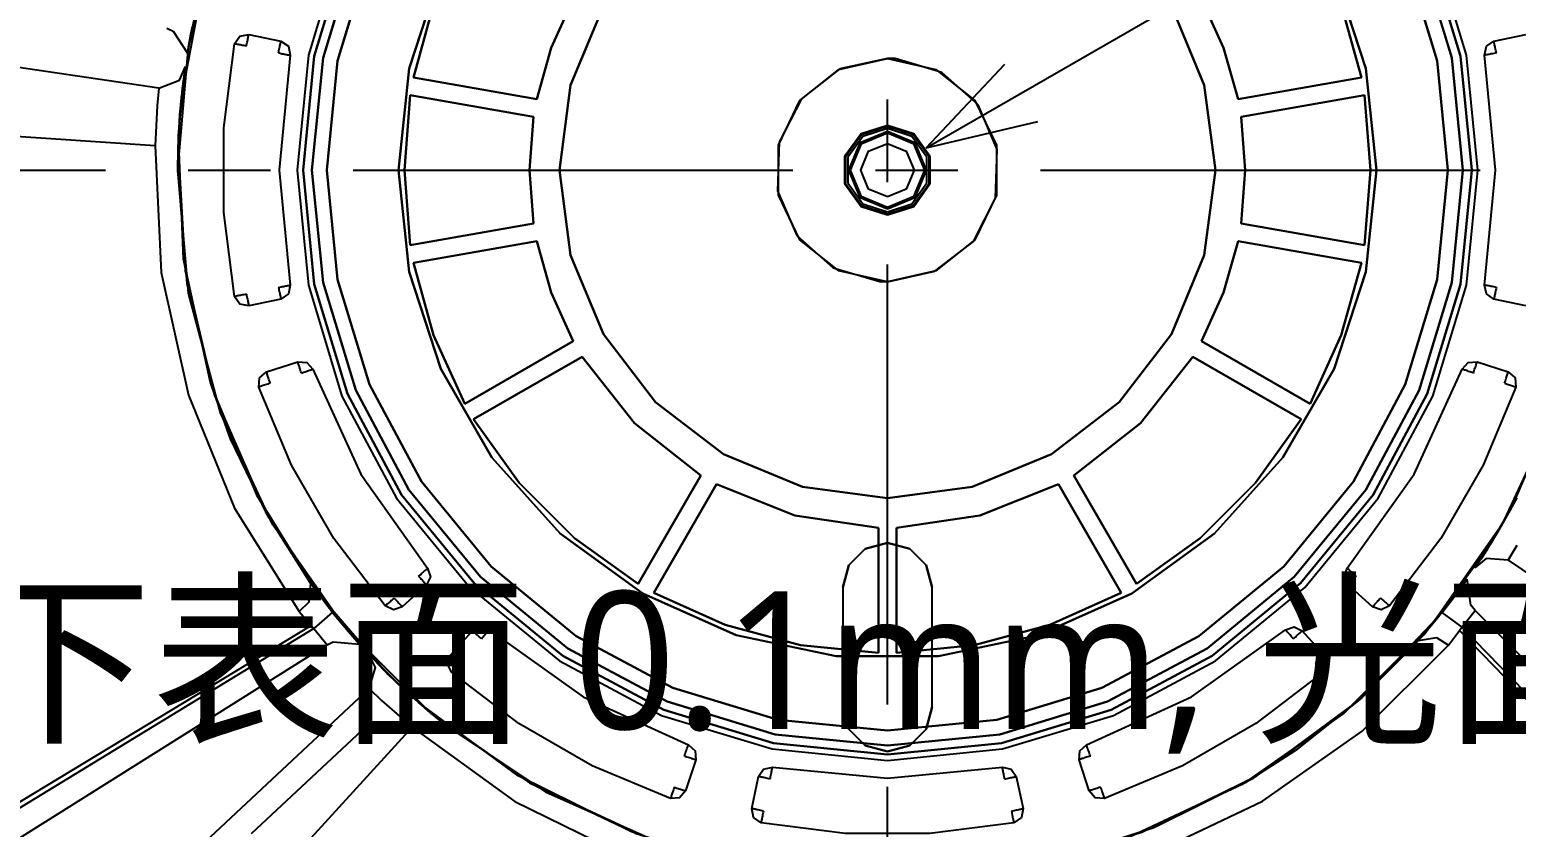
# Model space of a CAD drawing. Header units: metres. Extents: x 6 to 410, y 10 to 287.
# Drawn here: x 44.6 to 71.63, y 128.21 to 142.72 of the extents above; entities that cross this region are included whole.
import ezdxf

# ---------------------------------------------------------------- set-up
doc = ezdxf.new("R2010")
doc.units = ezdxf.units.M
doc.linetypes.add('CENTER2', pattern=[12.5, 8, -1.5, 1.5, -1.5])
doc.linetypes.add('DASHED', pattern=[4.5, 3, -1.5])
for name, color, linetype in [('DIM', 2, 'Continuous'), ('HIDDEN', 9, 'DASHED'), ('VISIBLE', 3, 'Continuous')]:
    doc.layers.add(name, color=color, linetype=linetype)
doc.styles.add('CHINESE', font='msjh.ttc')

msp = doc.modelspace()

# ---------------------------------------------------------------- linework, layer by layer
at = {"layer": 'CENTER2', "color": 3, "linetype": 'CENTER2'}
for p, q in [((60.198, 105.447), (60.198, 174.882)), ((25.481, 140.165), (94.915, 140.165))]:
    msp.add_line(p, q, dxfattribs=at)
at = {"layer": 'DIM', "color": 2}
for q in [(90.672, 157.759), (62.334, 142.091), (62.934, 141.052)]:
    msp.add_line((60.902, 140.571), q, dxfattribs=at)
at = {"layer": 'HIDDEN'}
for p, q in [((53.82, 141.454), (51.577, 141.85)), ((68.819, 141.85), (66.576, 141.454)), ((51.521, 141.529), (53.764, 141.134)), ((66.632, 141.134), (68.875, 141.529)), ((53.764, 139.195), (51.521, 138.8)), ((68.875, 138.8), (66.632, 139.195)), ((51.577, 138.479), (53.82, 138.875)), ((66.576, 138.875), (68.819, 138.479)), ((54.484, 137.053), (52.511, 135.914)), ((67.885, 135.914), (65.913, 137.053)), ((48.906, 136.496), (49.474, 136.68)), ((52.673, 135.632), (54.646, 136.771)), ((65.75, 136.771), (67.723, 135.632)), ((70.922, 136.68), (71.49, 136.496)), ((56.805, 134.613), (55.666, 132.64)), ((55.948, 132.477), (57.087, 134.45)), ((63.309, 134.45), (64.448, 132.477)), ((64.73, 132.64), (63.591, 134.613)), ((60.035, 131.382), (60.035, 133.66)), ((60.361, 133.66), (60.361, 131.382)), ((51.818, 132.619), (51.375, 132.22)), ((59.385, 132.573), (59.385, 130.404)), ((59.385, 132.573), (59.385, 130.404)), ((61.011, 130.404), (61.011, 132.573)), ((61.011, 130.404), (61.011, 132.573)), ((69.021, 132.22), (68.578, 132.619)), ((52.254, 131.341), (52.653, 131.785)), ((67.743, 131.785), (68.142, 131.341)), ((38.759, 118.892), (51.422, 130.703)), ((56.714, 129.44), (56.529, 128.873)), ((63.867, 128.873), (63.683, 129.44))]:
    msp.add_line(p, q, dxfattribs=at)
for points in [[(70.826, 140.165), (70.621, 142.238), (70.017, 144.232), (69.035, 146.069), (67.713, 147.679), (66.102, 149.001), (64.265, 149.983), (62.271, 150.588), (60.198, 150.792), (58.125, 150.588), (56.131, 149.983), (54.294, 149.001), (52.683, 147.679), (51.362, 146.069), (50.379, 144.232), (49.775, 142.238), (49.57, 140.165)], [(49.57, 140.165), (49.775, 142.238), (50.379, 144.232), (51.362, 146.069), (52.683, 147.679), (54.294, 149.001), (56.131, 149.983), (58.125, 150.588), (60.198, 150.792), (62.271, 150.588), (64.265, 149.983), (66.102, 149.001), (67.713, 147.679), (69.035, 146.069), (70.017, 144.232), (70.621, 142.238), (70.826, 140.165)], [(60.198, 129.7), (58.156, 129.901), (56.193, 130.496), (54.384, 131.463), (52.798, 132.765), (51.497, 134.351), (50.53, 136.16), (49.934, 138.123), (49.733, 140.165), (49.934, 142.206), (50.53, 144.169), (51.497, 145.978), (52.798, 147.564), (54.384, 148.866), (56.193, 149.833), (58.156, 150.428), (60.198, 150.629)], [(60.198, 150.629), (62.24, 150.428), (64.203, 149.833), (66.012, 148.866), (67.598, 147.564), (68.899, 145.978), (69.866, 144.169), (70.462, 142.206), (70.663, 140.165), (70.462, 138.123), (69.866, 136.16), (68.899, 134.351), (67.598, 132.765), (66.012, 131.463), (64.203, 130.496), (62.24, 129.901), (60.198, 129.7)], [(50.004, 140.165), (50.2, 142.153), (50.78, 144.066), (51.722, 145.828), (52.99, 147.373), (54.535, 148.64), (56.297, 149.582), (58.209, 150.162), (60.198, 150.358), (62.187, 150.162), (64.099, 149.582), (65.861, 148.64), (67.406, 147.373), (68.674, 145.828), (69.616, 144.066), (70.196, 142.153), (70.392, 140.165)], [(52.121, 150.229), (50.642, 148.838), (49.4, 147.232), (48.425, 145.45), (47.742, 143.539), (47.367, 141.543)], [(51.306, 140.165), (51.5, 142.013), (52.074, 143.781), (53.004, 145.391), (54.248, 146.773), (55.752, 147.866), (57.45, 148.622), (59.269, 149.008), (61.128, 149.008), (62.946, 148.622), (64.644, 147.866), (66.148, 146.773), (67.392, 145.391), (68.322, 143.781), (68.896, 142.013), (69.091, 140.165)], [(60.198, 134.2), (58.654, 134.403), (57.216, 134.999), (55.981, 135.947), (55.033, 137.182), (54.437, 138.621), (54.234, 140.165), (54.437, 141.708), (55.033, 143.147), (55.981, 144.382), (57.216, 145.33), (58.654, 145.926), (60.198, 146.129)], [(60.198, 146.129), (61.742, 145.926), (63.18, 145.33), (64.416, 144.382), (65.363, 143.147), (65.959, 141.708), (66.162, 140.165), (65.959, 138.621), (65.363, 137.182), (64.416, 135.947), (63.18, 134.999), (61.742, 134.403), (60.198, 134.2)], [(51.577, 141.85), (51.944, 143.169), (52.511, 144.415)], [(67.885, 144.415), (68.452, 143.169), (68.819, 141.85)], [(47.617, 143.036), (47.524, 142.594)], [(54.484, 143.276), (54.084, 142.39), (53.82, 141.454)], [(66.576, 141.454), (66.312, 142.39), (65.913, 143.276)], [(47.533, 142.64), (47.561, 142.78)], [(47.524, 142.594), (47.47, 142.293)], [(48.327, 142.462), (48.42, 142.602), (48.585, 142.633)], [(49.168, 142.509), (49.304, 142.417), (49.336, 142.256)], [(71.06, 142.256), (71.092, 142.417), (71.228, 142.509)], [(48.327, 137.867), (48.131, 139.394), (48.131, 140.935), (48.327, 142.462)], [(49.336, 142.256), (49.137, 140.165), (49.336, 138.073)], [(71.06, 138.073), (71.259, 140.165), (71.06, 142.256)], [(47.431, 142.048), (47.329, 141.127)], [(60.198, 142.198), (59.334, 142.005), (58.633, 141.463), (58.23, 140.675), (58.2, 139.79), (58.548, 138.976), (59.21, 138.387), (60.059, 138.136)], [(60.337, 142.193), (60.198, 142.198)], [(60.198, 138.131), (61.062, 138.324), (61.763, 138.866), (62.166, 139.654), (62.197, 140.539), (61.848, 141.353), (61.186, 141.942), (60.337, 142.193)], [(47.308, 140.793), (47.378, 141.643)], [(47.332, 141.163), (47.367, 141.543)], [(47.367, 141.543), (47.333, 141.166)], [(47.378, 141.643), (47.379, 141.651)], [(51.521, 138.8), (51.414, 140.165), (51.521, 141.529)], [(68.875, 141.529), (68.982, 140.165), (68.875, 138.8)], [(47.329, 141.127), (47.299, 140.568)], [(47.3, 140.572), (47.332, 141.163)], [(47.333, 141.166), (47.313, 140.816)], [(47.333, 141.166), (47.332, 141.163)], [(53.764, 141.134), (53.691, 140.165), (53.764, 139.195)], [(66.632, 139.195), (66.705, 140.165), (66.632, 141.134)], [(60.198, 140.978), (59.72, 140.823), (59.425, 140.416), (59.425, 139.913), (59.72, 139.506), (60.198, 139.351)], [(60.198, 139.353), (59.721, 139.508), (59.426, 139.914), (59.426, 140.415), (59.721, 140.821), (60.198, 140.976)], [(60.198, 140.976), (59.721, 140.821), (59.426, 140.415), (59.426, 139.914), (59.721, 139.508), (60.198, 139.353)], [(60.198, 140.973), (59.723, 140.819), (59.429, 140.414), (59.429, 139.915), (59.723, 139.51), (60.198, 139.356)], [(60.198, 140.964), (59.728, 140.812), (59.437, 140.412), (59.437, 139.917), (59.728, 139.517), (60.198, 139.365)], [(60.198, 139.365), (59.728, 139.517), (59.437, 139.917), (59.437, 140.412), (59.728, 140.812), (60.198, 140.964)], [(60.198, 140.921), (59.753, 140.777), (59.478, 140.398), (59.478, 139.931), (59.753, 139.552), (60.198, 139.408)], [(60.198, 140.867), (59.701, 140.661), (59.495, 140.165), (59.701, 139.668), (60.198, 139.462)], [(60.198, 139.462), (59.701, 139.668), (59.495, 140.165), (59.701, 140.661), (60.198, 140.867)], [(60.198, 139.351), (60.676, 139.506), (60.972, 139.913), (60.972, 140.416), (60.676, 140.823), (60.198, 140.978)], [(60.198, 140.976), (60.675, 140.821), (60.97, 140.415), (60.97, 139.914), (60.675, 139.508), (60.198, 139.353)], [(60.198, 139.353), (60.675, 139.508), (60.97, 139.914), (60.97, 140.415), (60.675, 140.821), (60.198, 140.976)], [(60.198, 139.356), (60.674, 139.51), (60.967, 139.915), (60.967, 140.414), (60.674, 140.819), (60.198, 140.973)], [(60.198, 139.365), (60.668, 139.517), (60.959, 139.917), (60.959, 140.412), (60.668, 140.812), (60.198, 140.964)], [(60.198, 140.964), (60.668, 140.812), (60.959, 140.412), (60.959, 139.917), (60.668, 139.517), (60.198, 139.365)], [(60.198, 139.408), (60.643, 139.552), (60.918, 139.931), (60.918, 140.398), (60.643, 140.777), (60.198, 140.921)], [(60.198, 139.462), (60.695, 139.668), (60.901, 140.165), (60.695, 140.661), (60.198, 140.867)], [(60.198, 140.867), (60.695, 140.661), (60.901, 140.165), (60.695, 139.668), (60.198, 139.462)], [(47.313, 140.816), (47.302, 140.569)], [(60.198, 139.487), (59.719, 139.685), (59.52, 140.165), (59.719, 140.644), (60.198, 140.842)], [(60.198, 140.842), (59.719, 140.644), (59.52, 140.165), (59.719, 139.685), (60.198, 139.487)], [(60.198, 140.842), (60.677, 140.644), (60.876, 140.165), (60.677, 139.685), (60.198, 139.487)], [(60.198, 139.487), (60.677, 139.685), (60.876, 140.165), (60.677, 140.644), (60.198, 140.842)], [(47.293, 140.125), (47.3, 140.572)], [(47.302, 140.569), (47.293, 140.125)], [(47.299, 140.568), (47.424, 138.332), (47.96, 136.068), (48.889, 133.948), (50.109, 132.118)], [(47.302, 140.569), (47.3, 140.572)], [(47.293, 140.125), (47.459, 138.101), (47.94, 136.129), (48.725, 134.256), (49.794, 132.53), (51.12, 130.993)], [(70.826, 140.165), (70.621, 138.091), (70.017, 136.097), (69.035, 134.26), (67.713, 132.65), (66.102, 131.328), (64.265, 130.346), (62.271, 129.741), (60.198, 129.537), (58.125, 129.741), (56.131, 130.346), (54.294, 131.328), (52.683, 132.65), (51.362, 134.26), (50.379, 136.097), (49.775, 138.091), (49.57, 140.165)], [(49.57, 140.165), (49.775, 138.091), (50.379, 136.097), (51.362, 134.26), (52.683, 132.65), (54.294, 131.328), (56.131, 130.346), (58.125, 129.741), (60.198, 129.537), (62.271, 129.741), (64.265, 130.346), (66.102, 131.328), (67.713, 132.65), (69.035, 134.26), (70.017, 136.097), (70.621, 138.091), (70.826, 140.165)], [(69.091, 140.165), (68.896, 138.316), (68.322, 136.548), (67.392, 134.938), (66.148, 133.556), (64.644, 132.463), (62.946, 131.707), (61.128, 131.321), (59.269, 131.321), (57.45, 131.707), (55.752, 132.463), (54.248, 133.556), (53.004, 134.938), (52.074, 136.548), (51.5, 138.316), (51.306, 140.165)], [(53.82, 138.875), (54.084, 137.939), (54.484, 137.053)], [(65.913, 137.053), (66.312, 137.939), (66.576, 138.875)], [(52.511, 135.914), (51.944, 137.16), (51.577, 138.479)], [(68.819, 138.479), (68.452, 137.16), (67.885, 135.914)], [(49.336, 138.073), (49.304, 137.912), (49.168, 137.82)], [(60.059, 138.136), (60.198, 138.131)], [(71.228, 137.82), (71.092, 137.912), (71.06, 138.073)], [(48.585, 137.696), (48.42, 137.727), (48.327, 137.867)], [(49.474, 136.68), (49.637, 136.668), (49.746, 136.545)], [(49.746, 136.545), (50.619, 134.634), (51.837, 132.922)], [(54.646, 136.771), (55.597, 135.564), (56.805, 134.613)], [(63.591, 134.613), (64.799, 135.564), (65.75, 136.771)], [(68.559, 132.922), (69.777, 134.634), (70.65, 136.545)], [(70.65, 136.545), (70.759, 136.668), (70.922, 136.68)], [(48.254, 135.279), (47.885, 136.3)], [(48.768, 136.219), (48.779, 136.386), (48.906, 136.496)], [(71.49, 136.496), (71.617, 136.386), (71.628, 136.219)], [(51.066, 132.239), (50.133, 133.464), (49.363, 134.798), (48.768, 136.219)], [(71.628, 136.219), (71.033, 134.798), (70.263, 133.464), (69.33, 132.239)], [(55.666, 132.64), (54.51, 133.471), (53.504, 134.477), (52.673, 135.632)], [(67.723, 135.632), (66.892, 134.477), (65.886, 133.471), (64.73, 132.64)], [(57.087, 134.45), (58.514, 133.88), (60.035, 133.66)], [(60.361, 133.66), (61.882, 133.88), (63.309, 134.45)], [(71.643, 134.202), (71.357, 133.683)], [(71.375, 133.714), (71.644, 134.205)], [(71.52, 133.98), (71.642, 134.205)], [(71.538, 134.005), (71.107, 133.27)], [(71.354, 133.68), (71.52, 133.98)], [(70.883, 132.928), (71.375, 133.714)], [(71.357, 133.683), (71.16, 133.355)], [(71.16, 133.355), (71.354, 133.68)], [(71.354, 133.68), (71.357, 133.683)], [(59.385, 132.573), (59.494, 132.98), (59.791, 133.278), (60.198, 133.387)], [(60.198, 133.387), (59.791, 133.278), (59.494, 132.98), (59.385, 132.573)], [(60.198, 133.387), (60.605, 133.278), (60.902, 132.98), (61.011, 132.573)], [(61.011, 132.573), (60.902, 132.98), (60.605, 133.278), (60.198, 133.387)], [(63.108, 127.592), (65.044, 128.204), (66.86, 129.112), (68.511, 130.294), (69.957, 131.72), (71.16, 133.355)], [(71.107, 133.27), (71.103, 133.263)], [(51.837, 132.922), (51.89, 132.767), (51.818, 132.619)], [(68.578, 132.619), (68.507, 132.767), (68.559, 132.922)], [(49.91, 132.374), (49.801, 132.519), (49.707, 132.649)], [(60.035, 131.382), (58.619, 131.524), (57.245, 131.892), (55.948, 132.477)], [(64.448, 132.477), (63.151, 131.892), (61.777, 131.524), (60.361, 131.382)], [(70.288, 132.118), (70.563, 132.477)], [(70.563, 132.477), (70.742, 132.724)], [(51.375, 132.22), (51.216, 132.165), (51.066, 132.239)], [(69.33, 132.239), (69.18, 132.165), (69.021, 132.22)], [(70.535, 132.439), (70.449, 132.325)], [(50.109, 132.118), (50.396, 131.77)], [(62.675, 127.5), (64.827, 128.119), (66.915, 129.145), (68.776, 130.523), (70.288, 132.118)], [(50.366, 131.806), (50.274, 131.915)], [(50.396, 131.77), (50.598, 131.54)], [(52.653, 131.785), (52.801, 131.856), (52.956, 131.803)], [(52.956, 131.803), (54.667, 130.585), (56.578, 129.712)], [(63.818, 129.712), (65.729, 130.585), (67.44, 131.803)], [(67.44, 131.803), (67.596, 131.856), (67.743, 131.785)], [(70.083, 131.868), (69.859, 131.609)], [(50.765, 131.358), (51.422, 130.703)], [(52.273, 131.032), (52.198, 131.183), (52.254, 131.341)], [(68.142, 131.341), (68.198, 131.183), (68.123, 131.032)], [(51.049, 131.063), (51.043, 131.069)], [(51.67, 130.479), (51.049, 131.063)], [(51.396, 130.728), (51.12, 130.993)], [(51.12, 130.993), (51.394, 130.731)], [(56.252, 128.735), (54.831, 129.329), (53.498, 130.099), (52.273, 131.032)], [(68.123, 131.032), (66.898, 130.099), (65.565, 129.329), (64.144, 128.735)], [(51.394, 130.731), (51.654, 130.498)], [(51.394, 130.731), (51.396, 130.728)], [(51.838, 130.334), (51.396, 130.728)], [(51.422, 130.703), (51.841, 130.331)], [(51.654, 130.498), (51.842, 130.333)], [(52.183, 130.05), (51.838, 130.334)], [(51.841, 130.331), (53.691, 129.02), (55.626, 128.096), (57.246, 127.602), (58.744, 127.342), (60.198, 127.26)], [(51.842, 130.333), (52.183, 130.05)], [(60.198, 129.591), (59.791, 129.7), (59.494, 129.998), (59.385, 130.404)], [(59.385, 130.404), (59.494, 129.998), (59.791, 129.7), (60.198, 129.591)], [(61.011, 130.404), (60.902, 129.998), (60.605, 129.7), (60.198, 129.591)], [(60.198, 129.591), (60.605, 129.7), (60.902, 129.998), (61.011, 130.404)], [(52.183, 130.05), (53.982, 128.855), (55.955, 127.977), (58.046, 127.44), (60.198, 127.26)], [(56.578, 129.712), (56.701, 129.604), (56.714, 129.44)], [(63.683, 129.44), (63.695, 129.604), (63.818, 129.712)], [(67.619, 129.607), (66.706, 129.02)], [(57.854, 129.135), (57.946, 129.27), (58.107, 129.303)], [(58.107, 129.303), (60.198, 129.103), (62.289, 129.303)], [(62.289, 129.303), (62.45, 129.27), (62.542, 129.135)], [(56.529, 128.873), (56.42, 128.746), (56.252, 128.735)], [(64.144, 128.735), (63.976, 128.746), (63.867, 128.873)], [(57.9, 128.293), (57.761, 128.386), (57.73, 128.551)], [(62.667, 128.551), (62.635, 128.386), (62.496, 128.293)], [(62.496, 128.293), (60.968, 128.097), (59.428, 128.097), (57.9, 128.293)]]:
    msp.add_lwpolyline(points, dxfattribs=at)
at = {"layer": 'VISIBLE'}
for p, q in [((46.951, 141.657), (30.253, 144.094)), ((48.585, 142.633), (49.168, 142.509)), ((48.585, 142.633), (49.168, 142.509)), ((71.228, 142.509), (71.811, 142.633)), ((71.228, 142.509), (71.811, 142.633)), ((46.883, 140.604), (30.037, 141.742)), ((51.577, 141.85), (53.82, 141.454)), ((66.576, 141.454), (68.819, 141.85)), ((53.764, 141.134), (51.521, 141.529)), ((68.875, 141.529), (66.632, 141.134)), ((51.521, 138.8), (53.764, 139.195)), ((66.632, 139.195), (68.875, 138.8)), ((53.82, 138.875), (51.577, 138.479)), ((68.819, 138.479), (66.576, 138.875)), ((49.168, 137.82), (48.585, 137.696)), ((49.168, 137.82), (48.585, 137.696)), ((71.811, 137.696), (71.228, 137.82)), ((71.811, 137.696), (71.228, 137.82)), ((52.511, 135.914), (54.484, 137.053)), ((65.913, 137.053), (67.885, 135.914)), ((48.906, 136.496), (49.474, 136.68)), ((54.646, 136.771), (52.673, 135.632)), ((67.723, 135.632), (65.75, 136.771)), ((70.922, 136.68), (71.49, 136.496)), ((55.666, 132.64), (56.805, 134.613)), ((57.087, 134.45), (55.948, 132.477)), ((64.448, 132.477), (63.309, 134.45)), ((63.591, 134.613), (64.73, 132.64)), ((60.035, 133.66), (60.035, 131.382)), ((60.361, 131.382), (60.361, 133.66)), ((71.485, 133.072), (85.472, 123.631)), ((51.818, 132.619), (51.375, 132.22)), ((69.021, 132.22), (68.578, 132.619)), ((70.886, 132.154), (82.845, 120.183)), ((35.262, 123.125), (49.718, 131.882)), ((49.768, 131.827), (35.326, 123.031)), ((52.254, 131.341), (52.653, 131.785)), ((67.743, 131.785), (68.142, 131.341)), ((82.359, 119.645), (70.605, 131.791)), ((70.647, 131.851), (82.436, 119.729)), ((50.01, 131.528), (35.678, 122.531)), ((50.771, 130.738), (38.455, 119.203)), ((51.553, 130.029), (40.16, 117.567)), ((56.714, 129.44), (56.529, 128.873)), ((63.867, 128.873), (63.683, 129.44)), ((57.73, 128.551), (57.854, 129.135)), ((57.73, 128.551), (57.854, 129.135)), ((62.542, 129.135), (62.667, 128.551)), ((62.542, 129.135), (62.667, 128.551))]:
    msp.add_line(p, q, dxfattribs=at)
for points in [[(60.198, 127.26), (57.957, 127.456), (55.784, 128.038), (53.746, 128.989), (51.903, 130.279), (50.312, 131.869), (49.022, 133.712), (48.071, 135.751), (47.489, 137.924), (47.293, 140.165), (47.489, 142.405), (48.071, 144.578), (49.022, 146.617), (50.312, 148.46), (51.903, 150.05), (53.746, 151.34), (55.784, 152.291), (57.957, 152.873), (60.198, 153.069)], [(60.198, 153.069), (62.439, 152.873), (64.612, 152.291), (66.65, 151.34), (68.493, 150.05), (70.084, 148.46), (71.374, 146.617), (72.325, 144.578), (72.907, 142.405), (73.103, 140.165), (72.907, 137.924), (72.325, 135.751), (71.374, 133.712), (70.084, 131.869), (68.493, 130.279), (66.65, 128.989), (64.612, 128.038), (62.439, 127.456), (60.198, 127.26)], [(60.198, 150.901), (58.104, 150.694), (56.09, 150.083), (54.233, 149.091), (52.607, 147.756), (51.271, 146.129), (50.279, 144.273), (49.668, 142.259), (49.462, 140.165), (49.668, 138.07), (50.279, 136.056), (51.271, 134.2), (52.607, 132.573), (54.233, 131.238), (56.09, 130.246), (58.104, 129.635), (60.198, 129.428)], [(60.198, 129.428), (62.293, 129.635), (64.307, 130.246), (66.163, 131.238), (67.79, 132.573), (69.125, 134.2), (70.117, 136.056), (70.728, 138.07), (70.934, 140.165), (70.728, 142.259), (70.117, 144.273), (69.125, 146.129), (67.79, 147.756), (66.163, 149.091), (64.307, 150.083), (62.293, 150.694), (60.198, 150.901)], [(60.198, 150.629), (58.156, 150.428), (56.193, 149.833), (54.384, 148.866), (52.798, 147.564), (51.497, 145.978), (50.53, 144.169), (49.934, 142.206), (49.733, 140.165), (49.934, 138.123), (50.53, 136.16), (51.497, 134.351), (52.798, 132.765), (54.384, 131.463), (56.193, 130.496), (58.156, 129.901), (60.198, 129.7)], [(60.198, 129.7), (62.24, 129.901), (64.203, 130.496), (66.012, 131.463), (67.598, 132.765), (68.899, 134.351), (69.866, 136.16), (70.462, 138.123), (70.663, 140.165), (70.462, 142.206), (69.866, 144.169), (68.899, 145.978), (67.598, 147.564), (66.012, 148.866), (64.203, 149.833), (62.24, 150.428), (60.198, 150.629)], [(70.392, 140.165), (70.196, 142.153), (69.616, 144.066), (68.674, 145.828), (67.406, 147.373), (65.861, 148.64), (64.099, 149.582), (62.187, 150.162), (60.198, 150.358), (58.209, 150.162), (56.297, 149.582), (54.535, 148.64), (52.99, 147.373), (51.722, 145.828), (50.78, 144.066), (50.2, 142.153), (50.004, 140.165)], [(69.091, 140.165), (68.896, 142.013), (68.322, 143.781), (67.392, 145.391), (66.148, 146.773), (64.644, 147.866), (62.946, 148.622), (61.128, 149.008), (59.269, 149.008), (57.45, 148.622), (55.752, 147.866), (54.248, 146.773), (53.004, 145.391), (52.074, 143.781), (51.5, 142.013), (51.306, 140.165)], [(60.198, 146.129), (58.654, 145.926), (57.216, 145.33), (55.981, 144.382), (55.033, 143.147), (54.437, 141.708), (54.234, 140.165), (54.437, 138.621), (55.033, 137.182), (55.981, 135.947), (57.216, 134.999), (58.654, 134.403), (60.198, 134.2)], [(60.198, 134.2), (61.742, 134.403), (63.18, 134.999), (64.416, 135.947), (65.363, 137.182), (65.959, 138.621), (66.162, 140.165), (65.959, 141.708), (65.363, 143.147), (64.416, 144.382), (63.18, 145.33), (61.742, 145.926), (60.198, 146.129)], [(52.511, 144.415), (51.944, 143.169), (51.577, 141.85)], [(68.819, 141.85), (68.452, 143.169), (67.885, 144.415)], [(53.82, 141.454), (54.084, 142.39), (54.484, 143.276)], [(65.913, 143.276), (66.312, 142.39), (66.576, 141.454)], [(47.093, 142.745), (47.206, 142.693)], [(47.206, 142.693), (47.47, 142.293)], [(47.47, 142.293), (47.533, 142.64)], [(48.327, 142.462), (48.42, 142.602), (48.585, 142.633)], [(48.54, 142.421), (48.545, 142.445), (48.55, 142.468), (48.555, 142.491), (48.559, 142.513), (48.564, 142.534), (48.568, 142.553), (48.572, 142.571), (48.575, 142.587), (48.578, 142.6), (48.58, 142.612), (48.582, 142.621), (48.584, 142.628), (48.584, 142.632), (48.585, 142.633)], [(49.123, 142.297), (49.128, 142.321), (49.133, 142.344), (49.138, 142.367), (49.143, 142.389), (49.147, 142.41), (49.151, 142.429), (49.155, 142.447), (49.158, 142.463), (49.161, 142.476), (49.164, 142.488), (49.166, 142.497), (49.167, 142.504), (49.168, 142.508), (49.168, 142.509)], [(49.168, 142.509), (49.304, 142.417), (49.336, 142.256)], [(71.06, 142.256), (71.092, 142.417), (71.228, 142.509)], [(71.273, 142.297), (71.268, 142.321), (71.263, 142.344), (71.258, 142.367), (71.253, 142.389), (71.249, 142.41), (71.245, 142.429), (71.241, 142.447), (71.238, 142.463), (71.235, 142.476), (71.232, 142.488), (71.23, 142.497), (71.229, 142.504), (71.228, 142.508), (71.228, 142.509)], [(48.327, 137.867), (48.131, 139.394), (48.131, 140.935), (48.327, 142.462)], [(48.54, 142.421), (48.516, 142.425), (48.492, 142.43), (48.469, 142.434), (48.447, 142.439), (48.426, 142.443), (48.407, 142.447), (48.389, 142.45), (48.373, 142.453), (48.359, 142.456), (48.348, 142.458), (48.339, 142.46), (48.332, 142.461), (48.328, 142.462), (48.327, 142.462)], [(49.123, 142.297), (49.147, 142.292), (49.171, 142.288), (49.194, 142.283), (49.216, 142.279), (49.236, 142.275), (49.256, 142.271), (49.274, 142.268), (49.29, 142.265), (49.304, 142.262), (49.315, 142.26), (49.324, 142.258), (49.331, 142.257), (49.335, 142.256), (49.336, 142.256)], [(49.336, 142.256), (49.137, 140.165), (49.336, 138.073)], [(71.273, 142.297), (71.249, 142.292), (71.225, 142.288), (71.203, 142.283), (71.18, 142.279), (71.16, 142.275), (71.14, 142.271), (71.122, 142.268), (71.106, 142.265), (71.093, 142.262), (71.081, 142.26), (71.072, 142.258), (71.065, 142.257), (71.061, 142.256), (71.06, 142.256)], [(71.06, 138.073), (71.259, 140.165), (71.06, 142.256)], [(46.951, 141.657), (47.323, 141.803), (47.431, 142.048)], [(47.379, 141.651), (47.431, 142.048)], [(60.198, 138.131), (59.316, 138.333), (58.608, 138.897), (58.216, 139.712), (58.216, 140.617), (58.608, 141.432), (59.316, 141.996), (60.198, 142.198)], [(60.198, 142.198), (61.08, 141.996), (61.788, 141.432), (62.18, 140.617), (62.18, 139.712), (61.788, 138.897), (61.08, 138.333), (60.198, 138.131)], [(46.951, 141.657), (46.918, 141.342)], [(51.521, 141.529), (51.414, 140.165), (51.521, 138.8)], [(68.875, 138.8), (68.982, 140.165), (68.875, 141.529)], [(46.918, 141.342), (46.883, 140.604)], [(53.764, 139.195), (53.691, 140.165), (53.764, 141.134)], [(66.632, 141.134), (66.705, 140.165), (66.632, 139.195)], [(60.198, 139.351), (59.72, 139.506), (59.425, 139.913), (59.425, 140.416), (59.72, 140.823), (60.198, 140.978)], [(60.198, 139.356), (59.723, 139.51), (59.429, 139.915), (59.429, 140.414), (59.723, 140.819), (60.198, 140.973)], [(60.198, 140.978), (60.676, 140.823), (60.972, 140.416), (60.972, 139.913), (60.676, 139.506), (60.198, 139.351)], [(60.198, 140.973), (60.674, 140.819), (60.967, 140.414), (60.967, 139.915), (60.674, 139.51), (60.198, 139.356)], [(46.883, 140.604), (46.993, 138.304), (47.488, 136.069), (48.327, 134.016), (49.503, 132.136)], [(47.885, 136.3), (47.395, 138.546), (47.308, 140.793)], [(60.198, 139.679), (59.854, 139.821), (59.712, 140.165), (59.854, 140.508), (60.198, 140.65)], [(60.198, 140.65), (60.542, 140.508), (60.684, 140.165), (60.542, 139.821), (60.198, 139.679)], [(70.392, 140.165), (70.196, 138.176), (69.616, 136.263), (68.674, 134.501), (67.406, 132.956), (65.861, 131.689), (64.099, 130.747), (62.187, 130.167), (60.198, 129.971), (58.209, 130.167), (56.297, 130.747), (54.535, 131.689), (52.99, 132.956), (51.722, 134.501), (50.78, 136.263), (50.2, 138.176), (50.004, 140.165)], [(50.004, 140.165), (50.2, 138.176), (50.78, 136.263), (51.722, 134.501), (52.99, 132.956), (54.535, 131.689), (56.297, 130.747), (58.209, 130.167), (60.198, 129.971), (62.187, 130.167), (64.099, 130.747), (65.861, 131.689), (67.406, 132.956), (68.674, 134.501), (69.616, 136.263), (70.196, 138.176), (70.392, 140.165)], [(51.306, 140.165), (51.5, 138.316), (52.074, 136.548), (53.004, 134.938), (54.248, 133.556), (55.752, 132.463), (57.45, 131.707), (59.269, 131.321), (61.128, 131.321), (62.946, 131.707), (64.644, 132.463), (66.148, 133.556), (67.392, 134.938), (68.322, 136.548), (68.896, 138.316), (69.091, 140.165)], [(54.484, 137.053), (54.084, 137.939), (53.82, 138.875)], [(66.576, 138.875), (66.312, 137.939), (65.913, 137.053)], [(51.577, 138.479), (51.944, 137.16), (52.511, 135.914)], [(67.885, 135.914), (68.452, 137.16), (68.819, 138.479)], [(72.968, 138.304), (72.436, 136.068), (71.538, 134.005)], [(48.54, 137.908), (48.516, 137.904), (48.492, 137.899), (48.469, 137.895), (48.447, 137.89), (48.426, 137.886), (48.407, 137.882), (48.389, 137.879), (48.373, 137.876), (48.359, 137.873), (48.348, 137.871), (48.339, 137.869), (48.332, 137.868), (48.328, 137.867), (48.327, 137.867)], [(48.54, 137.908), (48.545, 137.884), (48.55, 137.861), (48.555, 137.838), (48.559, 137.816), (48.564, 137.795), (48.568, 137.776), (48.572, 137.758), (48.575, 137.742), (48.578, 137.729), (48.58, 137.717), (48.582, 137.708), (48.584, 137.701), (48.584, 137.697), (48.585, 137.696)], [(49.123, 138.032), (49.147, 138.037), (49.171, 138.041), (49.194, 138.046), (49.216, 138.05), (49.236, 138.054), (49.256, 138.058), (49.274, 138.061), (49.29, 138.064), (49.304, 138.067), (49.315, 138.069), (49.324, 138.071), (49.331, 138.072), (49.335, 138.073), (49.336, 138.073)], [(49.123, 138.032), (49.128, 138.008), (49.133, 137.985), (49.138, 137.962), (49.143, 137.94), (49.147, 137.919), (49.151, 137.9), (49.155, 137.882), (49.158, 137.866), (49.161, 137.853), (49.164, 137.841), (49.166, 137.832), (49.167, 137.825), (49.168, 137.821), (49.168, 137.82)], [(49.336, 138.073), (49.304, 137.912), (49.168, 137.82)], [(71.228, 137.82), (71.092, 137.912), (71.06, 138.073)], [(71.273, 138.032), (71.249, 138.037), (71.225, 138.041), (71.203, 138.046), (71.18, 138.05), (71.16, 138.054), (71.14, 138.058), (71.122, 138.061), (71.106, 138.064), (71.093, 138.067), (71.081, 138.069), (71.072, 138.071), (71.065, 138.072), (71.061, 138.073), (71.06, 138.073)], [(71.273, 138.032), (71.268, 138.008), (71.263, 137.985), (71.258, 137.962), (71.253, 137.94), (71.249, 137.919), (71.245, 137.9), (71.241, 137.882), (71.238, 137.866), (71.235, 137.853), (71.232, 137.841), (71.23, 137.832), (71.229, 137.825), (71.228, 137.821), (71.228, 137.82)], [(48.585, 137.696), (48.42, 137.727), (48.327, 137.867)], [(49.474, 136.68), (49.637, 136.668), (49.746, 136.545)], [(49.541, 136.474), (49.533, 136.497), (49.526, 136.52), (49.519, 136.542), (49.512, 136.563), (49.505, 136.583), (49.499, 136.602), (49.493, 136.62), (49.488, 136.635), (49.484, 136.648), (49.48, 136.66), (49.478, 136.668), (49.475, 136.675), (49.474, 136.679), (49.474, 136.68)], [(49.541, 136.474), (49.564, 136.482), (49.586, 136.489), (49.608, 136.497), (49.63, 136.504), (49.65, 136.511), (49.669, 136.518), (49.686, 136.524), (49.701, 136.529), (49.714, 136.534), (49.725, 136.538), (49.734, 136.541), (49.741, 136.543), (49.744, 136.544), (49.746, 136.545)], [(49.746, 136.545), (50.619, 134.634), (51.837, 132.922)], [(56.805, 134.613), (55.597, 135.564), (54.646, 136.771)], [(65.75, 136.771), (64.799, 135.564), (63.591, 134.613)], [(68.559, 132.922), (69.777, 134.634), (70.65, 136.545)], [(70.65, 136.545), (70.759, 136.668), (70.922, 136.68)], [(70.855, 136.474), (70.832, 136.482), (70.81, 136.489), (70.788, 136.497), (70.766, 136.504), (70.746, 136.511), (70.727, 136.518), (70.71, 136.524), (70.695, 136.529), (70.682, 136.534), (70.671, 136.538), (70.662, 136.541), (70.655, 136.543), (70.652, 136.544), (70.65, 136.545)], [(70.855, 136.474), (70.863, 136.497), (70.87, 136.52), (70.877, 136.542), (70.884, 136.563), (70.891, 136.583), (70.897, 136.602), (70.903, 136.62), (70.908, 136.635), (70.912, 136.648), (70.916, 136.66), (70.919, 136.668), (70.921, 136.675), (70.922, 136.679), (70.922, 136.68)], [(48.768, 136.219), (48.779, 136.386), (48.906, 136.496)], [(48.973, 136.289), (48.95, 136.281), (48.928, 136.274), (48.906, 136.266), (48.884, 136.259), (48.864, 136.252), (48.846, 136.245), (48.828, 136.239), (48.813, 136.234), (48.8, 136.229), (48.789, 136.226), (48.78, 136.223), (48.774, 136.22), (48.77, 136.219), (48.768, 136.219)], [(48.973, 136.289), (48.966, 136.312), (48.959, 136.335), (48.951, 136.357), (48.944, 136.379), (48.938, 136.399), (48.932, 136.418), (48.926, 136.435), (48.921, 136.451), (48.917, 136.464), (48.913, 136.475), (48.91, 136.484), (48.908, 136.49), (48.907, 136.494), (48.906, 136.496)], [(71.423, 136.289), (71.43, 136.312), (71.438, 136.335), (71.445, 136.357), (71.452, 136.379), (71.458, 136.399), (71.464, 136.418), (71.47, 136.435), (71.475, 136.451), (71.479, 136.464), (71.483, 136.475), (71.486, 136.484), (71.488, 136.49), (71.489, 136.494), (71.49, 136.496)], [(71.423, 136.289), (71.446, 136.281), (71.468, 136.274), (71.49, 136.266), (71.512, 136.259), (71.532, 136.252), (71.55, 136.245), (71.568, 136.239), (71.583, 136.234), (71.596, 136.229), (71.607, 136.226), (71.616, 136.223), (71.623, 136.22), (71.626, 136.219), (71.628, 136.219)], [(71.49, 136.496), (71.617, 136.386), (71.628, 136.219)], [(51.066, 132.239), (50.133, 133.464), (49.363, 134.798), (48.768, 136.219)], [(71.628, 136.219), (71.033, 134.798), (70.263, 133.464), (69.33, 132.239)], [(52.673, 135.632), (53.504, 134.477), (54.51, 133.471), (55.666, 132.64)], [(64.73, 132.64), (65.886, 133.471), (66.892, 134.477), (67.723, 135.632)], [(49.707, 132.649), (48.923, 133.887), (48.254, 135.279)], [(60.035, 133.66), (58.514, 133.88), (57.087, 134.45)], [(63.309, 134.45), (61.882, 133.88), (60.361, 133.66)], [(71.485, 133.072), (71.652, 133.342)], [(71.103, 133.263), (70.994, 133.094), (70.883, 132.928)], [(71.485, 133.072), (71.087, 133.102), (70.883, 132.928)], [(51.673, 132.78), (51.691, 132.796), (51.71, 132.812), (51.727, 132.827), (51.744, 132.842), (51.76, 132.856), (51.775, 132.869), (51.789, 132.881), (51.801, 132.891), (51.812, 132.901), (51.821, 132.908), (51.828, 132.914), (51.833, 132.919), (51.836, 132.922), (51.837, 132.922)], [(51.673, 132.78), (51.689, 132.762), (51.705, 132.745), (51.721, 132.727), (51.736, 132.711), (51.75, 132.695), (51.764, 132.68), (51.776, 132.666), (51.787, 132.654), (51.796, 132.644), (51.804, 132.635), (51.81, 132.628), (51.815, 132.623), (51.817, 132.62), (51.818, 132.619)], [(51.837, 132.922), (51.89, 132.767), (51.818, 132.619)], [(68.578, 132.619), (68.507, 132.767), (68.559, 132.922)], [(68.723, 132.78), (68.705, 132.796), (68.687, 132.812), (68.669, 132.827), (68.652, 132.842), (68.636, 132.856), (68.621, 132.869), (68.607, 132.881), (68.595, 132.891), (68.584, 132.901), (68.575, 132.908), (68.568, 132.914), (68.563, 132.919), (68.56, 132.922), (68.559, 132.922)], [(68.723, 132.78), (68.707, 132.762), (68.691, 132.745), (68.675, 132.727), (68.66, 132.711), (68.646, 132.695), (68.632, 132.68), (68.62, 132.666), (68.61, 132.654), (68.6, 132.644), (68.592, 132.635), (68.586, 132.628), (68.581, 132.623), (68.579, 132.62), (68.578, 132.619)], [(49.707, 132.649), (49.677, 132.305), (49.503, 132.136)], [(55.948, 132.477), (57.245, 131.892), (58.619, 131.524), (60.035, 131.382)], [(60.361, 131.382), (61.777, 131.524), (63.151, 131.892), (64.448, 132.477)], [(70.742, 132.724), (70.535, 132.439)], [(70.806, 132.249), (70.742, 132.724)], [(50.03, 132.218), (49.969, 132.297), (49.91, 132.374)], [(50.105, 132.122), (50.03, 132.218)], [(51.23, 132.381), (51.211, 132.365), (51.193, 132.35), (51.176, 132.334), (51.159, 132.32), (51.143, 132.306), (51.128, 132.293), (51.114, 132.281), (51.102, 132.27), (51.091, 132.261), (51.082, 132.253), (51.075, 132.247), (51.07, 132.243), (51.067, 132.24), (51.066, 132.239)], [(51.375, 132.22), (51.216, 132.165), (51.066, 132.239)], [(51.23, 132.381), (51.246, 132.363), (51.262, 132.345), (51.278, 132.328), (51.293, 132.311), (51.307, 132.296), (51.32, 132.281), (51.332, 132.267), (51.343, 132.255), (51.353, 132.245), (51.361, 132.236), (51.367, 132.229), (51.371, 132.224), (51.374, 132.221), (51.375, 132.22)], [(69.166, 132.381), (69.15, 132.363), (69.134, 132.345), (69.118, 132.328), (69.103, 132.311), (69.089, 132.296), (69.076, 132.281), (69.064, 132.267), (69.053, 132.255), (69.043, 132.245), (69.036, 132.236), (69.029, 132.229), (69.025, 132.224), (69.022, 132.221), (69.021, 132.22)], [(69.33, 132.239), (69.18, 132.165), (69.021, 132.22)], [(69.166, 132.381), (69.185, 132.365), (69.203, 132.35), (69.22, 132.334), (69.237, 132.32), (69.253, 132.306), (69.268, 132.293), (69.282, 132.281), (69.294, 132.27), (69.305, 132.261), (69.314, 132.253), (69.321, 132.247), (69.326, 132.243), (69.329, 132.24), (69.33, 132.239)], [(70.449, 132.325), (70.284, 132.115)], [(70.886, 132.154), (70.806, 132.249)], [(49.503, 132.136), (49.718, 131.882)], [(50.105, 132.122), (49.768, 131.827)], [(50.274, 131.915), (50.105, 132.122)], [(70.208, 132.019), (70.083, 131.868)], [(70.284, 132.115), (70.208, 132.02)], [(70.284, 132.115), (70.647, 131.851)], [(70.647, 131.851), (70.886, 132.154)], [(49.718, 131.882), (49.768, 131.827)], [(49.768, 131.827), (50.01, 131.528)], [(50.598, 131.54), (50.366, 131.806)], [(52.653, 131.785), (52.801, 131.856), (52.956, 131.803)], [(52.814, 131.64), (52.796, 131.656), (52.778, 131.672), (52.761, 131.687), (52.744, 131.703), (52.728, 131.717), (52.713, 131.73), (52.7, 131.742), (52.688, 131.753), (52.678, 131.762), (52.669, 131.77), (52.662, 131.777), (52.657, 131.781), (52.654, 131.784), (52.653, 131.785)], [(52.814, 131.64), (52.83, 131.658), (52.846, 131.676), (52.861, 131.694), (52.876, 131.711), (52.89, 131.727), (52.903, 131.742), (52.914, 131.755), (52.925, 131.768), (52.934, 131.778), (52.942, 131.787), (52.948, 131.794), (52.952, 131.799), (52.955, 131.802), (52.956, 131.803)], [(52.956, 131.803), (54.667, 130.585), (56.578, 129.712)], [(63.818, 129.712), (65.729, 130.585), (67.44, 131.803)], [(67.44, 131.803), (67.596, 131.856), (67.743, 131.785)], [(67.582, 131.64), (67.566, 131.658), (67.55, 131.676), (67.535, 131.694), (67.52, 131.711), (67.507, 131.727), (67.494, 131.742), (67.482, 131.755), (67.471, 131.768), (67.462, 131.778), (67.454, 131.787), (67.448, 131.794), (67.444, 131.799), (67.441, 131.802), (67.44, 131.803)], [(67.582, 131.64), (67.6, 131.656), (67.618, 131.672), (67.635, 131.687), (67.652, 131.703), (67.668, 131.717), (67.683, 131.73), (67.696, 131.742), (67.708, 131.753), (67.719, 131.762), (67.727, 131.77), (67.734, 131.777), (67.739, 131.781), (67.742, 131.784), (67.743, 131.785)], [(69.859, 131.609), (70.184, 131.662)], [(70.184, 131.662), (70.405, 131.524)], [(70.405, 131.524), (70.605, 131.791)], [(70.605, 131.791), (70.647, 131.851)], [(50.01, 131.528), (50.121, 131.583)], [(50.121, 131.583), (50.598, 131.54)], [(62.731, 127.086), (64.95, 127.704), (67.018, 128.684), (68.833, 129.959), (70.405, 131.524)], [(69.859, 131.609), (68.827, 130.568), (67.619, 129.607)], [(51.043, 131.069), (50.765, 131.358)], [(50.771, 130.738), (50.889, 131.12), (50.765, 131.358)], [(52.273, 131.032), (52.198, 131.183), (52.254, 131.341)], [(52.415, 131.196), (52.397, 131.212), (52.379, 131.229), (52.362, 131.244), (52.345, 131.259), (52.329, 131.273), (52.314, 131.287), (52.301, 131.299), (52.289, 131.31), (52.278, 131.319), (52.27, 131.327), (52.263, 131.333), (52.258, 131.338), (52.255, 131.34), (52.254, 131.341)], [(52.415, 131.196), (52.399, 131.178), (52.383, 131.16), (52.368, 131.142), (52.353, 131.125), (52.339, 131.109), (52.326, 131.094), (52.314, 131.08), (52.304, 131.068), (52.294, 131.058), (52.287, 131.049), (52.281, 131.042), (52.276, 131.037), (52.274, 131.033), (52.273, 131.032)], [(67.981, 131.196), (67.999, 131.212), (68.017, 131.229), (68.034, 131.244), (68.051, 131.259), (68.067, 131.273), (68.082, 131.287), (68.095, 131.299), (68.107, 131.31), (68.118, 131.319), (68.126, 131.327), (68.133, 131.333), (68.138, 131.338), (68.141, 131.34), (68.142, 131.341)], [(67.981, 131.196), (67.997, 131.178), (68.013, 131.16), (68.028, 131.142), (68.043, 131.125), (68.057, 131.109), (68.07, 131.094), (68.082, 131.08), (68.092, 131.068), (68.102, 131.058), (68.109, 131.049), (68.115, 131.042), (68.12, 131.037), (68.123, 131.033), (68.123, 131.032)], [(68.142, 131.341), (68.198, 131.183), (68.123, 131.032)], [(56.252, 128.735), (54.831, 129.329), (53.498, 130.099), (52.273, 131.032)], [(68.123, 131.032), (66.898, 130.099), (65.565, 129.329), (64.144, 128.735)], [(50.771, 130.738), (50.998, 130.516)], [(50.998, 130.516), (51.553, 130.029)], [(55.543, 128.129), (53.481, 129.145), (51.67, 130.479)], [(51.553, 130.029), (53.42, 128.68), (55.475, 127.674), (57.604, 127.05), (59.806, 126.797)], [(56.507, 129.507), (56.515, 129.53), (56.523, 129.553), (56.531, 129.575), (56.538, 129.596), (56.545, 129.616), (56.551, 129.635), (56.557, 129.652), (56.563, 129.667), (56.567, 129.681), (56.571, 129.692), (56.574, 129.701), (56.576, 129.707), (56.578, 129.711), (56.578, 129.712)], [(56.507, 129.507), (56.53, 129.5), (56.553, 129.492), (56.575, 129.485), (56.597, 129.478), (56.617, 129.472), (56.636, 129.465), (56.653, 129.46), (56.668, 129.455), (56.682, 129.45), (56.693, 129.447), (56.702, 129.444), (56.708, 129.442), (56.712, 129.441), (56.714, 129.44)], [(56.578, 129.712), (56.701, 129.604), (56.714, 129.44)], [(63.683, 129.44), (63.695, 129.604), (63.818, 129.712)], [(63.889, 129.507), (63.866, 129.5), (63.843, 129.492), (63.821, 129.485), (63.799, 129.478), (63.779, 129.472), (63.76, 129.465), (63.743, 129.46), (63.728, 129.455), (63.714, 129.45), (63.703, 129.447), (63.694, 129.444), (63.688, 129.442), (63.684, 129.441), (63.683, 129.44)], [(63.889, 129.507), (63.881, 129.53), (63.873, 129.553), (63.865, 129.575), (63.858, 129.596), (63.851, 129.616), (63.845, 129.635), (63.839, 129.652), (63.833, 129.667), (63.829, 129.681), (63.825, 129.692), (63.822, 129.701), (63.82, 129.707), (63.818, 129.711), (63.818, 129.712)], [(57.854, 129.135), (57.946, 129.27), (58.107, 129.303)], [(58.066, 129.09), (58.07, 129.113), (58.075, 129.137), (58.079, 129.16), (58.084, 129.182), (58.088, 129.203), (58.091, 129.222), (58.095, 129.24), (58.098, 129.256), (58.1, 129.27), (58.103, 129.282), (58.104, 129.291), (58.106, 129.297), (58.106, 129.301), (58.107, 129.303)], [(58.107, 129.303), (60.198, 129.103), (62.289, 129.303)], [(62.289, 129.303), (62.45, 129.27), (62.542, 129.135)], [(62.33, 129.09), (62.326, 129.113), (62.321, 129.137), (62.317, 129.16), (62.313, 129.182), (62.309, 129.203), (62.305, 129.222), (62.301, 129.24), (62.298, 129.256), (62.296, 129.27), (62.293, 129.282), (62.292, 129.291), (62.29, 129.297), (62.29, 129.301), (62.289, 129.303)], [(58.066, 129.09), (58.042, 129.095), (58.019, 129.1), (57.996, 129.105), (57.974, 129.109), (57.953, 129.114), (57.933, 129.118), (57.916, 129.122), (57.9, 129.125), (57.886, 129.128), (57.875, 129.13), (57.865, 129.132), (57.859, 129.134), (57.855, 129.134), (57.854, 129.135)], [(62.33, 129.09), (62.354, 129.095), (62.378, 129.1), (62.4, 129.105), (62.422, 129.109), (62.443, 129.114), (62.463, 129.118), (62.48, 129.122), (62.496, 129.125), (62.51, 129.128), (62.521, 129.13), (62.531, 129.132), (62.537, 129.134), (62.541, 129.134), (62.542, 129.135)], [(66.706, 129.02), (64.625, 128.043), (62.453, 127.458)], [(56.323, 128.94), (56.315, 128.917), (56.307, 128.894), (56.3, 128.872), (56.292, 128.851), (56.285, 128.831), (56.279, 128.812), (56.273, 128.795), (56.268, 128.78), (56.263, 128.766), (56.259, 128.755), (56.256, 128.746), (56.254, 128.74), (56.253, 128.736), (56.252, 128.735)], [(56.529, 128.873), (56.42, 128.746), (56.252, 128.735)], [(56.323, 128.94), (56.346, 128.932), (56.369, 128.925), (56.391, 128.918), (56.412, 128.911), (56.433, 128.904), (56.451, 128.898), (56.469, 128.893), (56.484, 128.887), (56.498, 128.883), (56.509, 128.88), (56.518, 128.877), (56.524, 128.875), (56.528, 128.873), (56.529, 128.873)], [(64.073, 128.94), (64.05, 128.932), (64.027, 128.925), (64.005, 128.918), (63.984, 128.911), (63.963, 128.904), (63.945, 128.898), (63.927, 128.893), (63.912, 128.887), (63.899, 128.883), (63.887, 128.88), (63.878, 128.877), (63.872, 128.875), (63.868, 128.873), (63.867, 128.873)], [(64.144, 128.735), (63.976, 128.746), (63.867, 128.873)], [(64.073, 128.94), (64.081, 128.917), (64.089, 128.894), (64.097, 128.872), (64.104, 128.851), (64.111, 128.831), (64.117, 128.812), (64.123, 128.795), (64.129, 128.78), (64.133, 128.766), (64.137, 128.755), (64.14, 128.746), (64.142, 128.74), (64.144, 128.736), (64.144, 128.735)], [(57.9, 128.293), (57.761, 128.386), (57.73, 128.551)], [(57.942, 128.506), (57.918, 128.511), (57.894, 128.516), (57.872, 128.521), (57.85, 128.526), (57.829, 128.53), (57.809, 128.534), (57.792, 128.538), (57.776, 128.541), (57.762, 128.544), (57.751, 128.547), (57.741, 128.549), (57.735, 128.55), (57.731, 128.551), (57.73, 128.551)], [(57.942, 128.506), (57.937, 128.482), (57.933, 128.459), (57.928, 128.436), (57.924, 128.414), (57.92, 128.393), (57.916, 128.373), (57.913, 128.356), (57.909, 128.34), (57.907, 128.326), (57.905, 128.314), (57.903, 128.305), (57.902, 128.299), (57.901, 128.295), (57.9, 128.293)], [(62.454, 128.506), (62.478, 128.511), (62.502, 128.516), (62.524, 128.521), (62.546, 128.526), (62.567, 128.53), (62.587, 128.534), (62.604, 128.538), (62.62, 128.541), (62.634, 128.544), (62.645, 128.547), (62.655, 128.549), (62.661, 128.55), (62.665, 128.551), (62.667, 128.551)], [(62.454, 128.506), (62.459, 128.482), (62.464, 128.459), (62.468, 128.436), (62.472, 128.414), (62.476, 128.393), (62.48, 128.373), (62.483, 128.356), (62.487, 128.34), (62.489, 128.326), (62.491, 128.314), (62.493, 128.305), (62.495, 128.299), (62.495, 128.295), (62.496, 128.293)], [(62.667, 128.551), (62.635, 128.386), (62.496, 128.293)], [(62.496, 128.293), (60.968, 128.097), (59.428, 128.097), (57.9, 128.293)]]:
    msp.add_lwpolyline(points, dxfattribs=at)

# ---------------------------------------------------------------- texts
at = {"layer": 'DIM', "color": 3, "style": 'CHINESE'}
msp.add_text('凹下表面 0.1mm, 光面HF字樣凸字', height=2.5, dxfattribs=at).set_placement((40, 130))

doc.saveas('drawing.dxf')
